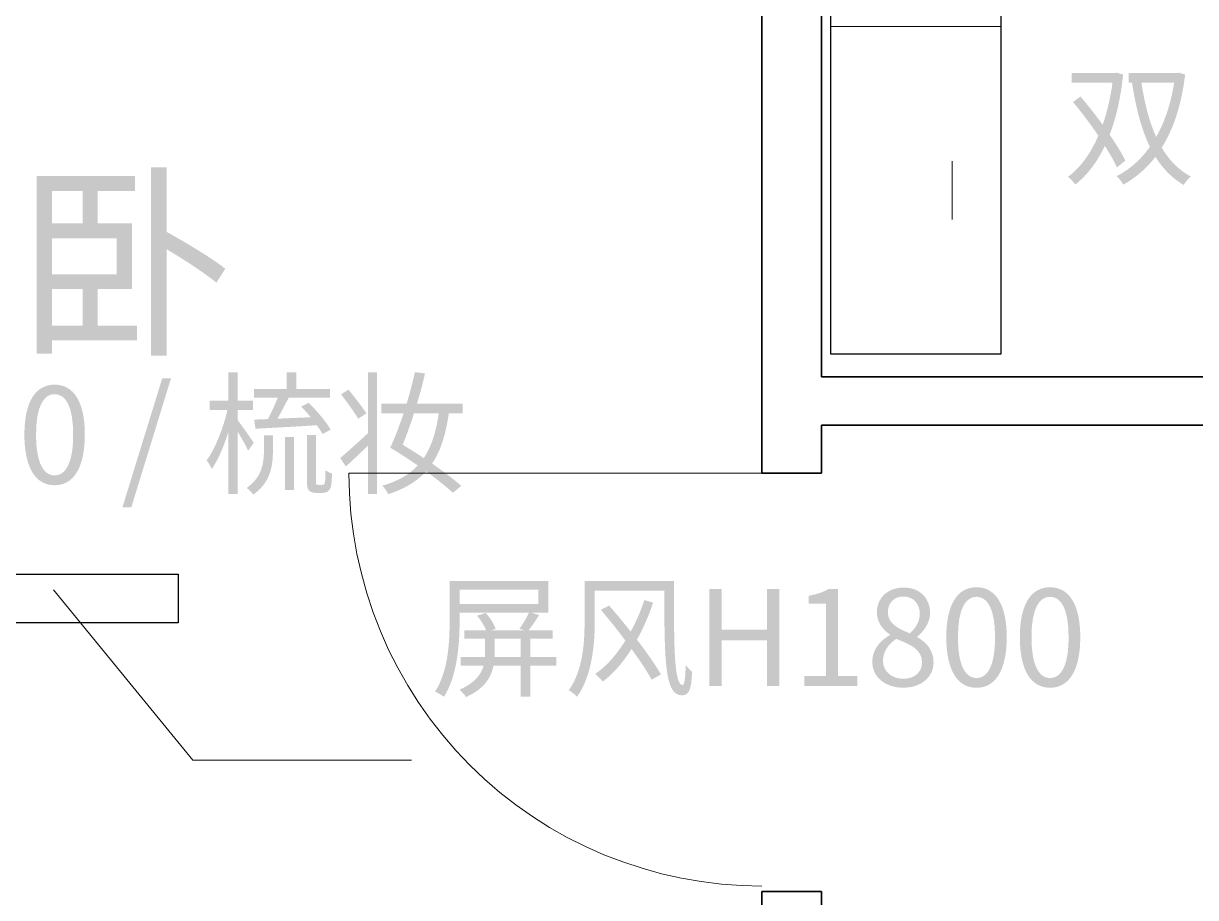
# Model space of a CAD drawing. Header units: millimetres. Extents: x -4600 to 229000, y -4300 to 19460.
# Drawn here: x 42194 to 44607, y 6857 to 8657 of the extents above; entities that cross this region are included whole.
import ezdxf

# ---------------------------------------------------------------- set-up
doc = ezdxf.new("R2010")
doc.units = ezdxf.units.MM
doc.header["$LTSCALE"] = 100
for name, color, linetype, lineweight in [('A-CABINET', 32, 'Continuous', 25), ('A-EX-WALL', 7, 'Continuous', 35), ('A-LEADER', 8, 'Continuous', 13), ('A-NEW-DOOR', 3, 'Continuous', 18), ('A-NEW-PART', 2, 'Continuous', 25), ('A-TEXT', 7, 'Continuous', 18), ('R2-DETAIL', 7, 'Continuous', 13)]:
    doc.layers.add(name, color=color, linetype=linetype, lineweight=lineweight)

# ---------------------------------------------------------------- blocks, each defined once
blk = doc.blocks.new('SOURCE_PROPOSED')
at = {"layer": 'A-EX-WALL'}
for p, q in [((3714, 5930.5), (3714, 9630)), ((3836.4, 6129.4), (3836.4, 9630)), ((6216.1, 6129.4), (3836.4, 6129.4)), ((3836.4, 6030), (6216.1, 6030)), ((3836.4, 5930.5), (3836.4, 6030)), ((3714, 5930.5), (3836.4, 5930.5)), ((3836.4, 5069.5), (3714, 5069.5)), ((3714, 5069.5), (3714, 4970)), ((3836.4, 4970), (3836.4, 5069.5))]:
    blk.add_line(p, q, dxfattribs=at)
blk = doc.blocks.new('FURNITURE_DESIGN')
at = {"layer": 'A-TEXT'}
h = blk.add_hatch(color=256, dxfattribs=at)
edge = h.paths.add_edge_path()
edge.add_spline(control_points=[(4354.5, 6695), (4371.9, 6674.3), (4390.5, 6649.7), (4406.6, 6625.7)], knot_values=[0, 0, 0, 0, 1, 1, 1, 1], degree=3, periodic=0)
edge.add_spline(control_points=[(4406.6, 6625.7), (4390.2, 6588), (4368.9, 6559.1), (4344.1, 6541.1)], knot_values=[0, 0, 0, 0, 1, 1, 1, 1], degree=3, periodic=0)
edge.add_spline(control_points=[(4344.1, 6541.1), (4349, 6537.6), (4355.8, 6529.9), (4359.1, 6525)], knot_values=[0, 0, 0, 0, 1, 1, 1, 1], degree=3, periodic=0)
edge.add_spline(control_points=[(4359.1, 6525), (4383.1, 6544.1), (4403.9, 6570.6), (4420, 6605)], knot_values=[0, 0, 0, 0, 1, 1, 1, 1], degree=3, periodic=0)
edge.add_spline(control_points=[(4420, 6605), (4430.3, 6588.6), (4439.1, 6573.3), (4444.8, 6560.5)], knot_values=[0, 0, 0, 0, 1, 1, 1, 1], degree=3, periodic=0)
edge.add_line((4444.8, 6560.5), (4462.3, 6574.4))
edge.add_spline(control_points=[(4462.3, 6574.4), (4454.9, 6589.4), (4443.4, 6608.2), (4429.8, 6627.9)], knot_values=[0, 0, 0, 0, 1, 1, 1, 1], degree=3, periodic=0)
edge.add_spline(control_points=[(4429.8, 6627.9), (4443.2, 6662.5), (4452.7, 6703.7), (4457.6, 6751.7)], knot_values=[0, 0, 0, 0, 1, 1, 1, 1], degree=3, periodic=0)
edge.add_line((4457.6, 6751.7), (4444.5, 6755.6))
edge.add_line((4444.5, 6755.6), (4441, 6754.7))
edge.add_line((4441, 6754.7), (4352, 6754.7))
edge.add_line((4352, 6754.7), (4352, 6735.1))
edge.add_line((4352, 6735.1), (4435.8, 6735.1))
edge.add_spline(control_points=[(4435.8, 6735.1), (4431.4, 6703.2), (4424.6, 6674.3), (4415.6, 6648.3)], knot_values=[0, 0, 0, 0, 1, 1, 1, 1], degree=3, periodic=0)
edge.add_spline(control_points=[(4415.6, 6648.3), (4400.9, 6668.5), (4384.8, 6688.7), (4369.8, 6706.5)], knot_values=[0, 0, 0, 0, 1, 1, 1, 1], degree=3, periodic=0)
edge.add_line((4369.8, 6706.5), (4354.5, 6695))
h = blk.add_hatch(color=256, dxfattribs=at)
edge = h.paths.add_edge_path()
edge.add_line((4469.1, 6754.7), (4469.1, 6735.1))
edge.add_line((4469.1, 6735.1), (4475.9, 6735.1))
edge.add_spline(control_points=[(4475.9, 6735.1), (4483.8, 6684.1), (4495, 6639.3), (4512.7, 6602.8)], knot_values=[0, 0, 0, 0, 1, 1, 1, 1], degree=3, periodic=0)
edge.add_spline(control_points=[(4512.7, 6602.8), (4493.6, 6575.8), (4470.2, 6555.6), (4444.2, 6542.5)], knot_values=[0, 0, 0, 0, 1, 1, 1, 1], degree=3, periodic=0)
edge.add_spline(control_points=[(4444.2, 6542.5), (4448.9, 6538.4), (4455.2, 6530.2), (4457.9, 6525)], knot_values=[0, 0, 0, 0, 1, 1, 1, 1], degree=3, periodic=0)
edge.add_spline(control_points=[(4457.9, 6525), (4483, 6538.9), (4505.1, 6557.7), (4524.2, 6582.3)], knot_values=[0, 0, 0, 0, 1, 1, 1, 1], degree=3, periodic=0)
edge.add_spline(control_points=[(4524.2, 6582.3), (4539.2, 6558), (4558.3, 6538.4), (4582.3, 6524.2)], knot_values=[0, 0, 0, 0, 1, 1, 1, 1], degree=3, periodic=0)
edge.add_spline(control_points=[(4582.3, 6524.2), (4585.6, 6529.9), (4592.1, 6537.6), (4597, 6541.6)], knot_values=[0, 0, 0, 0, 1, 1, 1, 1], degree=3, periodic=0)
edge.add_spline(control_points=[(4597, 6541.6), (4571.9, 6555), (4552.3, 6575.5), (4537, 6601.1)], knot_values=[0, 0, 0, 0, 1, 1, 1, 1], degree=3, periodic=0)
edge.add_spline(control_points=[(4537, 6601.1), (4561, 6639.1), (4577.7, 6688.7), (4585.3, 6751.7)], knot_values=[0, 0, 0, 0, 1, 1, 1, 1], degree=3, periodic=0)
edge.add_line((4585.3, 6751.7), (4571.9, 6755.6))
edge.add_line((4571.9, 6755.6), (4568.4, 6754.7))
edge.add_line((4568.4, 6754.7), (4469.1, 6754.7))
edge = h.paths.add_edge_path(flags=0)
edge.add_spline(control_points=[(4562.7, 6735.1), (4555.8, 6691.2), (4543, 6653.5), (4525.6, 6623.2)], knot_values=[0, 0, 0, 0, 1, 1, 1, 1], degree=3, periodic=0)
edge.add_spline(control_points=[(4525.6, 6623.2), (4511.1, 6655.2), (4501.5, 6693.4), (4495.3, 6735.1)], knot_values=[0, 0, 0, 0, 1, 1, 1, 1], degree=3, periodic=0)
edge.add_line((4495.3, 6735.1), (4562.7, 6735.1))
h = blk.add_hatch(color=256, dxfattribs=at)
h.paths.add_polyline_path([(2221.3, 6542.6), (2221.3, 6176.8), (2252.7, 6176.8), (2252.7, 6204.3), (2427.4, 6204.3), (2427.4, 6234.9), (2346.6, 6234.9), (2346.6, 6310.4), (2417.3, 6310.4), (2417.3, 6445.3), (2346.6, 6445.3), (2346.6, 6512.1), (2423.4, 6512.1), (2423.4, 6542.6), (2221.3, 6542.6)])
h.paths.add_polyline_path([(2252.7, 6414.7), (2385.5, 6414.7), (2385.5, 6340.5), (2252.7, 6340.5), (2252.7, 6414.7)], flags=0)
h.paths.add_polyline_path([(2252.7, 6310.4), (2315.6, 6310.4), (2315.6, 6234.9), (2252.7, 6234.9), (2252.7, 6310.4)], flags=0)
h.paths.add_polyline_path([(2252.7, 6445.3), (2252.7, 6512.1), (2315.6, 6512.1), (2315.6, 6445.3), (2252.7, 6445.3)], flags=0)
h = blk.add_hatch(color=256, dxfattribs=at)
edge = h.paths.add_edge_path()
edge.add_line((2456.2, 6560.5), (2456.2, 6172.9))
edge.add_line((2456.2, 6172.9), (2488.5, 6172.9))
edge.add_line((2488.5, 6172.9), (2488.5, 6392))
edge.add_spline(control_points=[(2488.5, 6392), (2526.9, 6369.3), (2568.4, 6341.8), (2591.1, 6323)], knot_values=[0, 0, 0, 0, 1, 1, 1, 1], degree=3, periodic=0)
edge.add_line((2591.1, 6323), (2609.4, 6351.9))
edge.add_spline(control_points=[(2609.4, 6351.9), (2582.8, 6372.8), (2530.4, 6404.7), (2488.5, 6427.8)], knot_values=[0, 0, 0, 0, 1, 1, 1, 1], degree=3, periodic=0)
edge.add_line((2488.5, 6427.8), (2488.5, 6560.5))
edge.add_line((2488.5, 6560.5), (2456.2, 6560.5))
h = blk.add_hatch(color=256, dxfattribs=at)
edge = h.paths.add_edge_path()
edge.add_line((2615.5, 6138.8), (2615.5, 6080.4))
edge.add_line((2615.5, 6080.4), (2577, 6080.4))
edge.add_line((2577, 6080.4), (2577, 6061))
edge.add_line((2577, 6061), (2613.8, 6061))
edge.add_spline(control_points=[(2613.8, 6061), (2605.4, 6023.6), (2588.2, 5980.5), (2571, 5957.3)], knot_values=[0, 0, 0, 0, 1, 1, 1, 1], degree=3, periodic=0)
edge.add_spline(control_points=[(2571, 5957.3), (2574.5, 5952.7), (2579.2, 5944.8), (2581.6, 5939.6)], knot_values=[0, 0, 0, 0, 1, 1, 1, 1], degree=3, periodic=0)
edge.add_spline(control_points=[(2581.6, 5939.6), (2594.2, 5957.1), (2606.2, 5985.4), (2615.5, 6015.2)], knot_values=[0, 0, 0, 0, 1, 1, 1, 1], degree=3, periodic=0)
edge.add_line((2615.5, 6015.2), (2615.5, 5888))
edge.add_line((2615.5, 5888), (2634.6, 5888))
edge.add_line((2634.6, 5888), (2634.6, 6016.8))
edge.add_spline(control_points=[(2634.6, 6016.8), (2642.8, 6003.2), (2652.3, 5986.3), (2656.4, 5977.3)], knot_values=[0, 0, 0, 0, 1, 1, 1, 1], degree=3, periodic=0)
edge.add_line((2656.4, 5977.3), (2667.9, 5993.4))
edge.add_spline(control_points=[(2667.9, 5993.4), (2663.2, 6000.5), (2641.9, 6031.3), (2634.6, 6040.3)], knot_values=[0, 0, 0, 0, 1, 1, 1, 1], degree=3, periodic=0)
edge.add_line((2634.6, 6040.3), (2634.6, 6061))
edge.add_line((2634.6, 6061), (2666.5, 6061))
edge.add_line((2666.5, 6061), (2666.5, 6080.4))
edge.add_line((2666.5, 6080.4), (2634.6, 6080.4))
edge.add_line((2634.6, 6080.4), (2634.6, 6138.8))
edge.add_line((2634.6, 6138.8), (2615.5, 6138.8))
h = blk.add_hatch(color=256, dxfattribs=at)
edge = h.paths.add_edge_path()
edge.add_line((2668.9, 6041.1), (2671.4, 6022.3))
edge.add_spline(control_points=[(2671.4, 6022.3), (2705.8, 6024.2), (2752.7, 6026.6), (2797.7, 6029.6)], knot_values=[0, 0, 0, 0, 1, 1, 1, 1], degree=3, periodic=0)
edge.add_spline(control_points=[(2797.7, 6029.6), (2802.6, 6023.1), (2806.7, 6016.8), (2809.5, 6011.4)], knot_values=[0, 0, 0, 0, 1, 1, 1, 1], degree=3, periodic=0)
edge.add_line((2809.5, 6011.4), (2826.1, 6020.4))
edge.add_spline(control_points=[(2826.1, 6020.4), (2817.6, 6036.2), (2798, 6059.1), (2781.1, 6075.8)], knot_values=[0, 0, 0, 0, 1, 1, 1, 1], degree=3, periodic=0)
edge.add_line((2781.1, 6075.8), (2765.5, 6067.8))
edge.add_spline(control_points=[(2765.5, 6067.8), (2772.1, 6061.3), (2778.9, 6053.7), (2785.2, 6046)], knot_values=[0, 0, 0, 0, 1, 1, 1, 1], degree=3, periodic=0)
edge.add_line((2785.2, 6046), (2716.7, 6043))
edge.add_spline(control_points=[(2716.7, 6043), (2724.3, 6056.1), (2732.5, 6071.9), (2739.6, 6086.1)], knot_values=[0, 0, 0, 0, 1, 1, 1, 1], degree=3, periodic=0)
edge.add_line((2739.6, 6086.1), (2825, 6086.1))
edge.add_line((2825, 6086.1), (2825, 6104.4))
edge.add_line((2825, 6104.4), (2755.7, 6104.4))
edge.add_line((2755.7, 6104.4), (2755.7, 6138.8))
edge.add_line((2755.7, 6138.8), (2735.8, 6138.8))
edge.add_line((2735.8, 6138.8), (2735.8, 6104.4))
edge.add_line((2735.8, 6104.4), (2668.4, 6104.4))
edge.add_line((2668.4, 6104.4), (2668.4, 6086.1))
edge.add_line((2668.4, 6086.1), (2717.2, 6086.1))
edge.add_spline(control_points=[(2717.2, 6086.1), (2711.8, 6071.9), (2703.9, 6055), (2697, 6042.2)], knot_values=[0, 0, 0, 0, 1, 1, 1, 1], degree=3, periodic=0)
edge.add_line((2697, 6042.2), (2668.9, 6041.1))
h = blk.add_hatch(color=256, dxfattribs=at)
edge = h.paths.add_edge_path()
edge.add_line((2845.8, 5962), (2857.8, 5944.5))
edge.add_spline(control_points=[(2857.8, 5944.5), (2871.1, 5957.1), (2887.2, 5972.1), (2902.8, 5987.4)], knot_values=[0, 0, 0, 0, 1, 1, 1, 1], degree=3, periodic=0)
edge.add_line((2902.8, 5987.4), (2902.8, 5887.8))
edge.add_line((2902.8, 5887.8), (2921.9, 5887.8))
edge.add_line((2921.9, 5887.8), (2921.9, 6138.5))
edge.add_line((2921.9, 6138.5), (2902.8, 6138.5))
edge.add_line((2902.8, 6138.5), (2902.8, 6013))
edge.add_spline(control_points=[(2902.8, 6013), (2881.8, 5993.4), (2859.9, 5973.7), (2845.8, 5962)], knot_values=[0, 0, 0, 0, 1, 1, 1, 1], degree=3, periodic=0)
edge = h.paths.add_edge_path(flags=0)
edge.add_spline(control_points=[(2847.7, 6093.2), (2859.9, 6077.1), (2875.5, 6055.8), (2883.1, 6043)], knot_values=[0, 0, 0, 0, 1, 1, 1, 1], degree=3, periodic=0)
edge.add_line((2883.1, 6043), (2899.8, 6054.2))
edge.add_spline(control_points=[(2899.8, 6054.2), (2891.6, 6066.5), (2875.8, 6087.2), (2863.2, 6102.8)], knot_values=[0, 0, 0, 0, 1, 1, 1, 1], degree=3, periodic=0)
edge.add_line((2863.2, 6102.8), (2847.7, 6093.2))
h = blk.add_hatch(color=256, dxfattribs=at)
edge = h.paths.add_edge_path()
edge.add_spline(control_points=[(2948.9, 5983.3), (2968.3, 5971.8), (2987.6, 5959.2), (3005.6, 5946.7)], knot_values=[0, 0, 0, 0, 1, 1, 1, 1], degree=3, periodic=0)
edge.add_spline(control_points=[(3005.6, 5946.7), (2988.2, 5927.9), (2964.7, 5914.2), (2932.5, 5905)], knot_values=[0, 0, 0, 0, 1, 1, 1, 1], degree=3, periodic=0)
edge.add_spline(control_points=[(2932.5, 5905), (2936.9, 5900.9), (2942.3, 5893.2), (2944.8, 5887.5)], knot_values=[0, 0, 0, 0, 1, 1, 1, 1], degree=3, periodic=0)
edge.add_spline(control_points=[(2944.8, 5887.5), (2978.9, 5898.7), (3004, 5914), (3022.8, 5934.7)], knot_values=[0, 0, 0, 0, 1, 1, 1, 1], degree=3, periodic=0)
edge.add_spline(control_points=[(3022.8, 5934.7), (3044.4, 5918.9), (3063.5, 5903.6), (3077.9, 5890.5)], knot_values=[0, 0, 0, 0, 1, 1, 1, 1], degree=3, periodic=0)
edge.add_line((3077.9, 5890.5), (3095.1, 5904.7))
edge.add_spline(control_points=[(3095.1, 5904.7), (3079.6, 5918.3), (3058.6, 5934.4), (3035.1, 5950.5)], knot_values=[0, 0, 0, 0, 1, 1, 1, 1], degree=3, periodic=0)
edge.add_spline(control_points=[(3035.1, 5950.5), (3053.1, 5977.3), (3063.2, 6011.4), (3069.5, 6053.9)], knot_values=[0, 0, 0, 0, 1, 1, 1, 1], degree=3, periodic=0)
edge.add_line((3069.5, 6053.9), (3097.9, 6053.9))
edge.add_line((3097.9, 6053.9), (3097.9, 6074.1))
edge.add_line((3097.9, 6074.1), (3004, 6074.1))
edge.add_spline(control_points=[(3004, 6074.1), (3010.6, 6095.4), (3016.3, 6117), (3020.4, 6136.3)], knot_values=[0, 0, 0, 0, 1, 1, 1, 1], degree=3, periodic=0)
edge.add_line((3020.4, 6136.3), (2999.6, 6138.8))
edge.add_spline(control_points=[(2999.6, 6138.8), (2995.5, 6118.9), (2989.5, 6096.5), (2982.7, 6074.1)], knot_values=[0, 0, 0, 0, 1, 1, 1, 1], degree=3, periodic=0)
edge.add_line((2982.7, 6074.1), (2930.6, 6074.1))
edge.add_line((2930.6, 6074.1), (2930.6, 6053.9))
edge.add_line((2930.6, 6053.9), (2976.4, 6053.9))
edge.add_spline(control_points=[(2976.4, 6053.9), (2967.4, 6027.2), (2957.6, 6002.1), (2948.9, 5983.3)], knot_values=[0, 0, 0, 0, 1, 1, 1, 1], degree=3, periodic=0)
edge = h.paths.add_edge_path(flags=0)
edge.add_spline(control_points=[(3048.8, 6053.9), (3043.3, 6016.3), (3034, 5986), (3017.9, 5962)], knot_values=[0, 0, 0, 0, 1, 1, 1, 1], degree=3, periodic=0)
edge.add_spline(control_points=[(3017.9, 5962), (3003.7, 5971.5), (2989, 5980.5), (2974.5, 5989.3)], knot_values=[0, 0, 0, 0, 1, 1, 1, 1], degree=3, periodic=0)
edge.add_spline(control_points=[(2974.5, 5989.3), (2982.2, 6008.4), (2990.4, 6030.7), (2997.7, 6053.9)], knot_values=[0, 0, 0, 0, 1, 1, 1, 1], degree=3, periodic=0)
edge.add_line((2997.7, 6053.9), (3048.8, 6053.9))
h = blk.add_hatch(color=256, dxfattribs=at)
edge = h.paths.add_edge_path()
edge.add_spline(control_points=[(2258, 5906), (2296, 5906), (2320.2, 5940.4), (2320.2, 6010.3), (2320.2, 6079.6), (2296, 6113.1), (2258, 6113.1), (2219.8, 6113.1), (2195.8, 6079.6), (2195.8, 6010.3), (2195.8, 5940.4), (2219.8, 5906), (2258, 5906)], knot_values=[0, 0, 0, 0, 1, 1, 1, 2, 2, 2, 3, 3, 3, 4, 4, 4, 4], degree=3, periodic=0)
edge = h.paths.add_edge_path(flags=0)
edge.add_spline(control_points=[(2258, 5926.2), (2235.4, 5926.2), (2219.8, 5951.6), (2219.8, 6010.3), (2219.8, 6068.7), (2235.4, 6093.5), (2258, 6093.5), (2280.7, 6093.5), (2296.2, 6068.7), (2296.2, 6010.3), (2296.2, 5951.6), (2280.7, 5926.2), (2258, 5926.2)], knot_values=[0, 0, 0, 0, 1, 1, 1, 2, 2, 2, 3, 3, 3, 4, 4, 4, 4], degree=3, periodic=0)
for points in [[(2397.7, 5860.8), (2416, 5860.8), (2497.6, 6126.2), (2479.6, 6126.2), (2397.7, 5860.8)], [(2732.5, 6005.6), (2732.5, 5896.5), (2750.5, 5896.5), (2750.5, 6005.6), (2732.5, 6005.6)], [(3606, 5492.4), (3631.1, 5492.4), (3631.1, 5586.8), (3724.4, 5586.8), (3724.4, 5492.4), (3749.8, 5492.4), (3749.8, 5692.4), (3724.4, 5692.4), (3724.4, 5608.6), (3631.1, 5608.6), (3631.1, 5692.4), (3606, 5692.4), (3606, 5492.4)]]:
    blk.add_hatch(color=256, dxfattribs=at).paths.add_polyline_path(points)
h = blk.add_hatch(color=256, dxfattribs=at)
edge = h.paths.add_edge_path()
edge.add_line((2688.9, 6008.9), (2688.9, 5977.3))
edge.add_spline(control_points=[(2688.9, 5977.3), (2688.9, 5952.2), (2685.3, 5922.4), (2653.4, 5900.3)], knot_values=[0, 0, 0, 0, 1, 1, 1, 1], degree=3, periodic=0)
edge.add_spline(control_points=[(2653.4, 5900.3), (2657.8, 5897.3), (2664, 5890.8), (2667, 5886.7)], knot_values=[0, 0, 0, 0, 1, 1, 1, 1], degree=3, periodic=0)
edge.add_spline(control_points=[(2667, 5886.7), (2702.8, 5912), (2707.4, 5946.4), (2707.4, 5977)], knot_values=[0, 0, 0, 0, 1, 1, 1, 1], degree=3, periodic=0)
edge.add_line((2707.4, 5977), (2707.4, 6008.9))
edge.add_line((2707.4, 6008.9), (2688.9, 6008.9))
h = blk.add_hatch(color=256, dxfattribs=at)
edge = h.paths.add_edge_path()
edge.add_line((2777.3, 6009.2), (2777.3, 5919.1))
edge.add_spline(control_points=[(2777.3, 5919.1), (2777.3, 5902.8), (2778.4, 5898.4), (2781.9, 5894.9)], knot_values=[0, 0, 0, 0, 1, 1, 1, 1], degree=3, periodic=0)
edge.add_spline(control_points=[(2781.9, 5894.9), (2785.5, 5891.6), (2791.2, 5890.2), (2796.4, 5890.2), (2798.6, 5890.2), (2804.8, 5890.2), (2807.8, 5890.2), (2811.9, 5890.2), (2816.8, 5891), (2819.8, 5892.9)], knot_values=[0, 0, 0, 0, 1, 1, 1, 2, 2, 2, 3, 3, 3, 3], degree=3, periodic=0)
edge.add_spline(control_points=[(2819.8, 5892.9), (2822.8, 5894.6), (2825, 5897.9), (2826.7, 5902.5)], knot_values=[0, 0, 0, 0, 1, 1, 1, 1], degree=3, periodic=0)
edge.add_spline(control_points=[(2826.7, 5902.5), (2828, 5906.9), (2828.8, 5919.4), (2829.1, 5930.3)], knot_values=[0, 0, 0, 0, 1, 1, 1, 1], degree=3, periodic=0)
edge.add_spline(control_points=[(2829.1, 5930.3), (2824.5, 5931.4), (2819.3, 5934.1), (2815.7, 5937.1)], knot_values=[0, 0, 0, 0, 1, 1, 1, 1], degree=3, periodic=0)
edge.add_spline(control_points=[(2815.7, 5937.1), (2815.5, 5926.2), (2815.2, 5917.8), (2814.6, 5914), (2814.1, 5910.4), (2813.3, 5908.5), (2812.2, 5907.4)], knot_values=[0, 0, 0, 0, 1, 1, 1, 2, 2, 2, 2], degree=3, periodic=0)
edge.add_spline(control_points=[(2812.2, 5907.4), (2811.1, 5906.9), (2809.2, 5906.6), (2807.3, 5906.6), (2805.4, 5906.6), (2802.4, 5906.6), (2801, 5906.6), (2799.4, 5906.6), (2797.7, 5906.9), (2796.9, 5908), (2796.1, 5909), (2795.8, 5912), (2795.8, 5917.5)], knot_values=[0, 0, 0, 0, 1, 1, 1, 2, 2, 2, 3, 3, 3, 4, 4, 4, 4], degree=3, periodic=0)
edge.add_line((2795.8, 5917.5), (2795.8, 6009.2))
edge.add_line((2795.8, 6009.2), (2777.3, 6009.2))
h = blk.add_hatch(color=256, dxfattribs=at)
edge = h.paths.add_edge_path()
edge.add_spline(control_points=[(3127.7, 5637.3), (3135.3, 5628.3), (3142.7, 5616.3), (3146.3, 5607.3)], knot_values=[0, 0, 0, 0, 1, 1, 1, 1], degree=3, periodic=0)
edge.add_line((3146.3, 5607.3), (3101.5, 5607.3))
edge.add_line((3101.5, 5607.3), (3101.5, 5589.8))
edge.add_line((3101.5, 5589.8), (3144.3, 5589.8))
edge.add_line((3144.3, 5589.8), (3144.3, 5562.8))
edge.add_line((3144.3, 5562.8), (3144.1, 5552.2))
edge.add_line((3144.1, 5552.2), (3093.6, 5552.2))
edge.add_line((3093.6, 5552.2), (3093.6, 5534.4))
edge.add_line((3093.6, 5534.4), (3141.1, 5534.4))
edge.add_spline(control_points=[(3141.1, 5534.4), (3135.9, 5516.1), (3122.8, 5498.7), (3091.4, 5484.8)], knot_values=[0, 0, 0, 0, 1, 1, 1, 1], degree=3, periodic=0)
edge.add_spline(control_points=[(3091.4, 5484.8), (3095.8, 5481.5), (3102.3, 5474.4), (3105.1, 5469.8)], knot_values=[0, 0, 0, 0, 1, 1, 1, 1], degree=3, periodic=0)
edge.add_spline(control_points=[(3105.1, 5469.8), (3143, 5486.9), (3156.9, 5510.1), (3161.5, 5534.4)], knot_values=[0, 0, 0, 0, 1, 1, 1, 1], degree=3, periodic=0)
edge.add_line((3161.5, 5534.4), (3217.2, 5534.4))
edge.add_line((3217.2, 5534.4), (3217.2, 5470.3))
edge.add_line((3217.2, 5470.3), (3237.1, 5470.3))
edge.add_line((3237.1, 5470.3), (3237.1, 5534.4))
edge.add_line((3237.1, 5534.4), (3290.9, 5534.4))
edge.add_line((3290.9, 5534.4), (3290.9, 5552.2))
edge.add_line((3290.9, 5552.2), (3237.1, 5552.2))
edge.add_line((3237.1, 5552.2), (3237.1, 5589.8))
edge.add_line((3237.1, 5589.8), (3283.5, 5589.8))
edge.add_line((3283.5, 5589.8), (3283.5, 5607.3))
edge.add_line((3283.5, 5607.3), (3233.8, 5607.3))
edge.add_spline(control_points=[(3233.8, 5607.3), (3240.4, 5615.7), (3248.6, 5627.7), (3255.4, 5638.6)], knot_values=[0, 0, 0, 0, 1, 1, 1, 1], degree=3, periodic=0)
edge.add_line((3255.4, 5638.6), (3240.4, 5643.3))
edge.add_line((3240.4, 5643.3), (3274.2, 5643.3))
edge.add_line((3274.2, 5643.3), (3274.2, 5708.5))
edge.add_line((3274.2, 5708.5), (3071.2, 5708.5))
edge.add_line((3071.2, 5708.5), (3071.2, 5628.3))
edge.add_spline(control_points=[(3071.2, 5628.3), (3071.2, 5584.6), (3068.8, 5523.8), (3041.2, 5480.9)], knot_values=[0, 0, 0, 0, 1, 1, 1, 1], degree=3, periodic=0)
edge.add_spline(control_points=[(3041.2, 5480.9), (3046.4, 5478.8), (3055.4, 5473.6), (3059.5, 5470.3)], knot_values=[0, 0, 0, 0, 1, 1, 1, 1], degree=3, periodic=0)
edge.add_spline(control_points=[(3059.5, 5470.3), (3087.9, 5515), (3091.7, 5581.9), (3091.7, 5628.3)], knot_values=[0, 0, 0, 0, 1, 1, 1, 1], degree=3, periodic=0)
edge.add_line((3091.7, 5628.3), (3091.7, 5643.3))
edge.add_line((3091.7, 5643.3), (3234.4, 5643.3))
edge.add_spline(control_points=[(3234.4, 5643.3), (3229.7, 5633.2), (3221.6, 5619.3), (3214.7, 5610.5)], knot_values=[0, 0, 0, 0, 1, 1, 1, 1], degree=3, periodic=0)
edge.add_line((3214.7, 5610.5), (3225.1, 5607.3))
edge.add_line((3225.1, 5607.3), (3156.9, 5607.3))
edge.add_line((3156.9, 5607.3), (3165.9, 5610.3))
edge.add_spline(control_points=[(3165.9, 5610.3), (3162.6, 5619.8), (3154.2, 5633.5), (3145.4, 5643)], knot_values=[0, 0, 0, 0, 1, 1, 1, 1], degree=3, periodic=0)
edge.add_line((3145.4, 5643), (3127.7, 5637.3))
h.paths.add_polyline_path([(3091.7, 5690.8), (3253.8, 5690.8), (3253.8, 5661.3), (3091.7, 5661.3), (3091.7, 5690.8)], flags=0)
h.paths.add_polyline_path([(3217.2, 5552.2), (3163.7, 5552.2), (3164, 5562.5), (3164, 5589.8), (3217.2, 5589.8), (3217.2, 5552.2)], flags=0)
h = blk.add_hatch(color=256, dxfattribs=at)
edge = h.paths.add_edge_path()
edge.add_line((3349, 5708.5), (3349, 5627.5))
edge.add_spline(control_points=[(3349, 5627.5), (3349, 5584.3), (3346.3, 5525.1), (3316.5, 5483.9)], knot_values=[0, 0, 0, 0, 1, 1, 1, 1], degree=3, periodic=0)
edge.add_spline(control_points=[(3316.5, 5483.9), (3321.2, 5481.5), (3329.9, 5474.1), (3333.4, 5470.3)], knot_values=[0, 0, 0, 0, 1, 1, 1, 1], degree=3, periodic=0)
edge.add_spline(control_points=[(3333.4, 5470.3), (3365.1, 5514), (3370, 5581.6), (3370, 5627.5)], knot_values=[0, 0, 0, 0, 1, 1, 1, 1], degree=3, periodic=0)
edge.add_line((3370, 5627.5), (3370, 5688.9))
edge.add_line((3370, 5688.9), (3513, 5688.9))
edge.add_spline(control_points=[(3513, 5688.9), (3513.5, 5546.7), (3513.5, 5473.3), (3549.3, 5473.3), (3564.3, 5473.3), (3568.6, 5485.3), (3570.5, 5521.6)], knot_values=[0, 0, 0, 0, 1, 1, 1, 2, 2, 2, 2], degree=3, periodic=0)
edge.add_spline(control_points=[(3570.5, 5521.6), (3566.7, 5524.6), (3560.7, 5531.1), (3557.2, 5535.8)], knot_values=[0, 0, 0, 0, 1, 1, 1, 1], degree=3, periodic=0)
edge.add_spline(control_points=[(3557.2, 5535.8), (3556.6, 5513.4), (3555, 5494.6), (3550.9, 5494.6), (3532.6, 5494.6), (3532.6, 5579.7), (3533.4, 5708.5)], knot_values=[0, 0, 0, 0, 1, 1, 1, 2, 2, 2, 2], degree=3, periodic=0)
edge.add_line((3533.4, 5708.5), (3349, 5708.5))
edge = h.paths.add_edge_path(flags=0)
edge.add_spline(control_points=[(3472, 5669.5), (3464.9, 5647.7), (3455.4, 5625.3), (3443.9, 5604.5)], knot_values=[0, 0, 0, 0, 1, 1, 1, 1], degree=3, periodic=0)
edge.add_spline(control_points=[(3443.9, 5604.5), (3429.2, 5623.4), (3413.6, 5641.9), (3399.5, 5658.3)], knot_values=[0, 0, 0, 0, 1, 1, 1, 1], degree=3, periodic=0)
edge.add_line((3399.5, 5658.3), (3382.5, 5649.3))
edge.add_spline(control_points=[(3382.5, 5649.3), (3398.9, 5630.2), (3416.6, 5608.1), (3433, 5586)], knot_values=[0, 0, 0, 0, 1, 1, 1, 1], degree=3, periodic=0)
edge.add_spline(control_points=[(3433, 5586), (3415, 5557.3), (3393.7, 5532.8), (3370.8, 5517.5)], knot_values=[0, 0, 0, 0, 1, 1, 1, 1], degree=3, periodic=0)
edge.add_spline(control_points=[(3370.8, 5517.5), (3375.7, 5513.7), (3382.5, 5506.6), (3386.4, 5501.7)], knot_values=[0, 0, 0, 0, 1, 1, 1, 1], degree=3, periodic=0)
edge.add_spline(control_points=[(3386.4, 5501.7), (3408.2, 5517.8), (3428.4, 5541.5), (3445.6, 5568.8)], knot_values=[0, 0, 0, 0, 1, 1, 1, 1], degree=3, periodic=0)
edge.add_spline(control_points=[(3445.6, 5568.8), (3462.8, 5545.1), (3477.8, 5522.7), (3487, 5505.5)], knot_values=[0, 0, 0, 0, 1, 1, 1, 1], degree=3, periodic=0)
edge.add_line((3487, 5505.5), (3506.1, 5516.4))
edge.add_spline(control_points=[(3506.1, 5516.4), (3495, 5536.1), (3476.9, 5561.7), (3456.8, 5587.9)], knot_values=[0, 0, 0, 0, 1, 1, 1, 1], degree=3, periodic=0)
edge.add_spline(control_points=[(3456.8, 5587.9), (3470.1, 5611.9), (3481.3, 5637.8), (3490, 5664.3)], knot_values=[0, 0, 0, 0, 1, 1, 1, 1], degree=3, periodic=0)
edge.add_line((3490, 5664.3), (3472, 5669.5))
h = blk.add_hatch(color=256, dxfattribs=at)
edge = h.paths.add_edge_path()
edge.add_spline(control_points=[(4004.9, 5488.9), (4042.3, 5488.9), (4067.4, 5511.5), (4067.4, 5540.4), (4067.4, 5568), (4051.3, 5583), (4033.8, 5593.1)], knot_values=[0, 0, 0, 0, 1, 1, 1, 2, 2, 2, 2], degree=3, periodic=0)
edge.add_line((4033.8, 5593.1), (4033.8, 5594.4))
edge.add_spline(control_points=[(4033.8, 5594.4), (4045.6, 5603.7), (4060.3, 5621.7), (4060.3, 5642.7), (4060.3, 5673.6), (4039.6, 5695.4), (4005.5, 5695.4), (3974.4, 5695.4), (3950.6, 5674.9), (3950.6, 5644.6), (3950.6, 5623.6), (3963.2, 5608.6), (3977.6, 5598.5)], knot_values=[0, 0, 0, 0, 1, 1, 1, 2, 2, 2, 3, 3, 3, 4, 4, 4, 4], degree=3, periodic=0)
edge.add_line((3977.6, 5598.5), (3977.6, 5597.4))
edge.add_spline(control_points=[(3977.6, 5597.4), (3959.4, 5587.6), (3941.1, 5568.8), (3941.1, 5542.1), (3941.1, 5511.2), (3967.8, 5488.9), (4004.9, 5488.9)], knot_values=[0, 0, 0, 0, 1, 1, 1, 2, 2, 2, 2], degree=3, periodic=0)
edge = h.paths.add_edge_path(flags=0)
edge.add_spline(control_points=[(4005.2, 5507.4), (3981.2, 5507.4), (3963.2, 5523), (3963.2, 5544.2), (3963.2, 5563.3), (3974.6, 5579.2), (3990.7, 5589.5)], knot_values=[0, 0, 0, 0, 1, 1, 1, 2, 2, 2, 2], degree=3, periodic=0)
edge.add_spline(control_points=[(3990.7, 5589.5), (4019.1, 5578.1), (4043.7, 5568.3), (4043.7, 5541.2), (4043.7, 5521.3), (4028.4, 5507.4), (4005.2, 5507.4)], knot_values=[0, 0, 0, 0, 1, 1, 1, 2, 2, 2, 2], degree=3, periodic=0)
edge = h.paths.add_edge_path(flags=0)
edge.add_spline(control_points=[(4018.6, 5601), (3994.8, 5610.3), (3973.3, 5620.9), (3973.3, 5644.6), (3973.3, 5664), (3986.6, 5676.8), (4005.2, 5676.8), (4026.5, 5676.8), (4039, 5661.3), (4039, 5641.4), (4039, 5626.6), (4031.9, 5613), (4018.6, 5601)], knot_values=[0, 0, 0, 0, 1, 1, 1, 2, 2, 2, 3, 3, 3, 4, 4, 4, 4], degree=3, periodic=0)
h = blk.add_hatch(color=256, dxfattribs=at)
edge = h.paths.add_edge_path()
edge.add_spline(control_points=[(4155.8, 5488.9), (4193.7, 5488.9), (4218, 5523.2), (4218, 5593.1), (4218, 5662.4), (4193.7, 5695.9), (4155.8, 5695.9), (4117.6, 5695.9), (4093.6, 5662.4), (4093.6, 5593.1), (4093.6, 5523.2), (4117.6, 5488.9), (4155.8, 5488.9)], knot_values=[0, 0, 0, 0, 1, 1, 1, 2, 2, 2, 3, 3, 3, 4, 4, 4, 4], degree=3, periodic=0)
edge = h.paths.add_edge_path(flags=0)
edge.add_spline(control_points=[(4155.8, 5509), (4133.2, 5509), (4117.6, 5534.4), (4117.6, 5593.1), (4117.6, 5651.5), (4133.2, 5676.3), (4155.8, 5676.3), (4178.4, 5676.3), (4194, 5651.5), (4194, 5593.1), (4194, 5534.4), (4178.4, 5509), (4155.8, 5509)], knot_values=[0, 0, 0, 0, 1, 1, 1, 2, 2, 2, 3, 3, 3, 4, 4, 4, 4], degree=3, periodic=0)
h = blk.add_hatch(color=256, dxfattribs=at)
edge = h.paths.add_edge_path()
edge.add_spline(control_points=[(4307.2, 5488.9), (4345.2, 5488.9), (4369.4, 5523.2), (4369.4, 5593.1), (4369.4, 5662.4), (4345.2, 5695.9), (4307.2, 5695.9), (4269, 5695.9), (4245, 5662.4), (4245, 5593.1), (4245, 5523.2), (4269, 5488.9), (4307.2, 5488.9)], knot_values=[0, 0, 0, 0, 1, 1, 1, 2, 2, 2, 3, 3, 3, 4, 4, 4, 4], degree=3, periodic=0)
edge = h.paths.add_edge_path(flags=0)
edge.add_spline(control_points=[(4307.2, 5509), (4284.6, 5509), (4269, 5534.4), (4269, 5593.1), (4269, 5651.5), (4284.6, 5676.3), (4307.2, 5676.3), (4329.9, 5676.3), (4345.4, 5651.5), (4345.4, 5593.1), (4345.4, 5534.4), (4329.9, 5509), (4307.2, 5509)], knot_values=[0, 0, 0, 0, 1, 1, 1, 2, 2, 2, 3, 3, 3, 4, 4, 4, 4], degree=3, periodic=0)
h = blk.add_hatch(color=256, dxfattribs=at)
edge = h.paths.add_edge_path()
edge.add_line((3801.1, 5492.4), (3910.8, 5492.4))
edge.add_line((3910.8, 5492.4), (3910.8, 5513.1))
edge.add_line((3910.8, 5513.1), (3870.7, 5513.1))
edge.add_line((3870.7, 5513.1), (3870.7, 5692.4))
edge.add_line((3870.7, 5692.4), (3851.6, 5692.4))
edge.add_spline(control_points=[(3851.6, 5692.4), (3840.7, 5686.1), (3827.8, 5681.5), (3810.1, 5678.2)], knot_values=[0, 0, 0, 0, 1, 1, 1, 1], degree=3, periodic=0)
edge.add_line((3810.1, 5678.2), (3810.1, 5662.4))
edge.add_line((3810.1, 5662.4), (3845.8, 5662.4))
edge.add_line((3845.8, 5662.4), (3845.8, 5513.1))
edge.add_line((3845.8, 5513.1), (3801.1, 5513.1))
edge.add_line((3801.1, 5513.1), (3801.1, 5492.4))
at = {"layer": 'A-CABINET'}
blk.add_lwpolyline([(3855.6, 8875.9), (4205.6, 8875.9), (4205.6, 6175.9), (3855.6, 6175.9)], close=True, dxfattribs=at)
at = {"layer": 'A-LEADER'}
blk.add_lwpolyline([(2255.8, 5690.7), (2542.7, 5339.9), (2992.7, 5339.9)], dxfattribs=at)
at = {"layer": 'A-NEW-DOOR'}
blk.add_line((3714, 5930.5), (2864, 5930.5), dxfattribs=at)
blk.add_lwpolyline([(3714, 5080.5), (3672.3, 5081.5), (3630.7, 5084.6), (3589.3, 5089.7), (3548.2, 5096.8), (3507.5, 5106), (3467.3, 5117.1), (3427.6, 5130.2), (3388.7, 5145.2), (3350.6, 5162.1), (3313.3, 5180.9), (3277, 5201.4), (3241.8, 5223.8), (3207.7, 5247.8), (3174.8, 5273.4), (3143.2, 5300.7), (3113, 5329.5), (3084.2, 5359.7), (3056.9, 5391.3), (3031.3, 5424.2), (3007.3, 5458.3), (2984.9, 5493.5), (2964.4, 5529.8), (2945.6, 5567.1), (2928.7, 5605.2), (2913.7, 5644.1), (2900.6, 5683.8), (2889.5, 5724), (2880.3, 5764.7), (2873.2, 5805.8), (2868.1, 5847.2), (2865, 5888.8), (2864, 5930.5)], dxfattribs=at)
at = {"layer": 'A-NEW-PART'}
blk.add_lwpolyline([(1012.5, 5722.6), (2512.5, 5722.6), (2512.5, 5622.6), (1012.5, 5622.6)], close=True, dxfattribs=at)
at = {"layer": 'R2-DETAIL'}
for p, q in [((3855.6, 6850.9), (4205.6, 6850.9)), ((4105.6, 6453.4), (4105.6, 6573.4))]:
    blk.add_line(p, q, dxfattribs=at)
blk = doc.blocks.new('A02_SHEET')
for name in ['SOURCE_PROPOSED', 'FURNITURE_DESIGN']:
    blk.add_blockref(name, (0, 1800))

msp = doc.modelspace()

# ---------------------------------------------------------------- block references
msp.add_blockref('A02_SHEET', (40000, 0))

doc.saveas('drawing.dxf')
